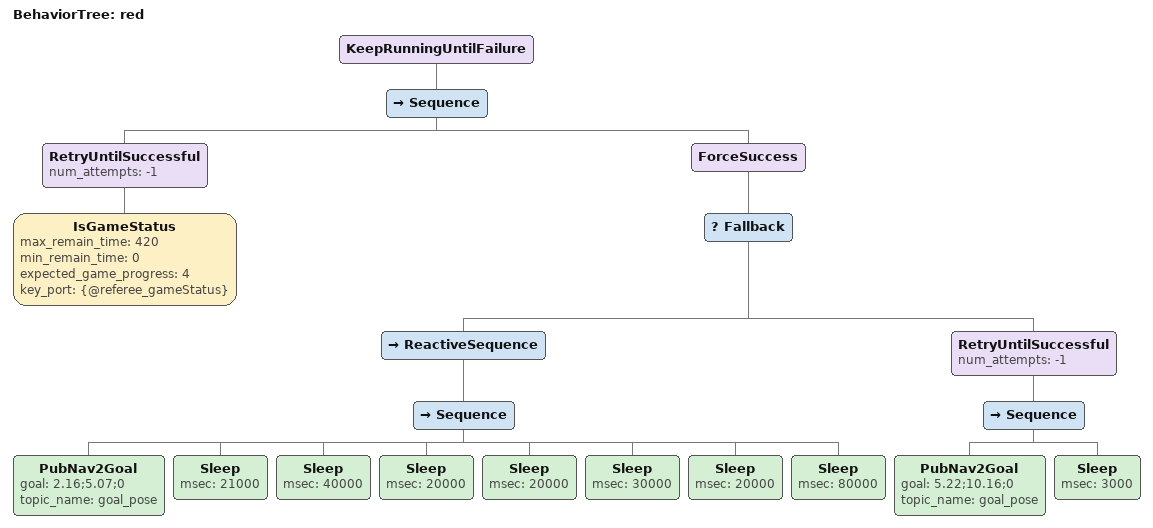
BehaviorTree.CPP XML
<?xml version="1.0" encoding="UTF-8"?>
<root BTCPP_format="4">
  <BehaviorTree ID="red">
    <KeepRunningUntilFailure>
      <Sequence>
        <RetryUntilSuccessful num_attempts="-1">
          <IsGameStatus max_remain_time="420"
                        min_remain_time="0"
                        expected_game_progress="4"
                        key_port="{@referee_gameStatus}"/>
        </RetryUntilSuccessful>
        <ForceSuccess>
          <Fallback>
            <ReactiveSequence>
                          hp_min="150"
                          key_port="{@referee_robotStatus}"/>
              <Sequence>
                <PubNav2Goal goal="2.16;5.07;0"
                             topic_name="goal_pose"/>
                <Sleep msec="21000"/>
                <Sleep msec="40000"/>
                <Sleep msec="20000"/>
                <Sleep msec="20000"/>
                <Sleep msec="30000"/>
                <Sleep msec="20000"/>
                <Sleep msec="80000"/>
              </Sequence>
            </ReactiveSequence>
            <RetryUntilSuccessful num_attempts="-1">
              <Sequence>
                <PubNav2Goal goal="5.22;10.16;0"
                             topic_name="goal_pose"/>
                <Sleep msec="3000"/>
                            hp_min="400"
                            key_port="{@referee_robotStatus}"/>
              </Sequence>
            </RetryUntilSuccessful>
          </Fallback>
        </ForceSuccess>
      </Sequence>
    </KeepRunningUntilFailure>
  </BehaviorTree>

</root>
